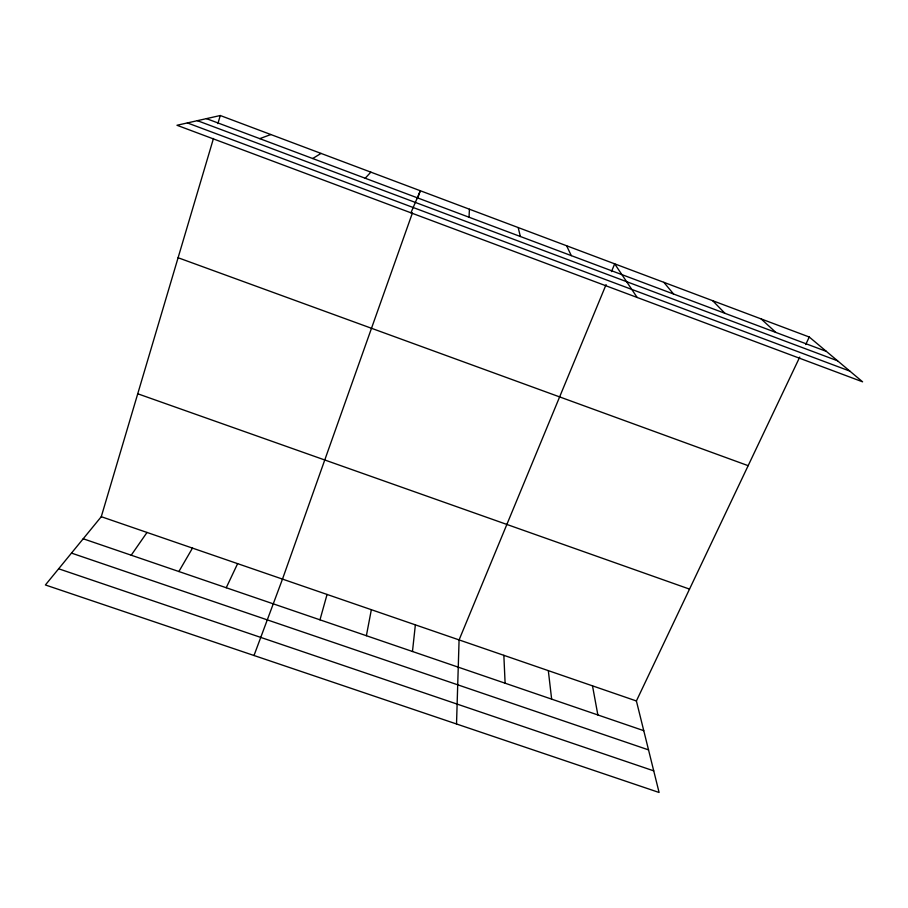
<?xml version="1.0" encoding="UTF-8"?>
<svg xmlns="http://www.w3.org/2000/svg" width="908" height="908" viewBox="0 0 908 908"><rect width="100%" height="100%" fill="white"/><g stroke="black" fill="none" stroke-linecap="round" stroke-linejoin="round"><path stroke-width="1.36" d="M456.52 723.982L459.085 639.913L606.09 284.613M469.027 217.228L469.425 209.215M412.47 651.49L415.365 624.852M366.378 635.714L371.349 609.699M319.979 619.824L327.062 594.445M799.732 357.094L636.395 700.965L659.095 792.48L45.4 584.968L101.276 516.697L213.471 138.47M217.875 123.624L220.281 115.52L809.266 337.016L862.6 381.825L176.981 125.27L220.281 115.52M412.436 212.926L282.49 579.1L254.002 655.508M417.532 198.58L420.313 190.748L410.927 212.812M611.459 271.628L614.682 263.842L637.166 297.472M226.24 587.737L237.624 563.652M805.691 344.552L809.266 337.016M178.887 571.529L192.473 548.103M131.206 555.208L147.017 532.451M365.198 178.24L370.85 172.145M312.681 158.525L321.023 153.407M259.767 138.652L270.834 134.532M71.482 553.097L648.528 749.883M58.657 568.783L653.737 770.858M83.207 538.773L643.761 730.668M101.276 516.697L636.395 700.965M137.744 393.777L689.524 589.11M178.093 257.736L748.158 465.668M197.388 120.673L837.562 360.794M187.388 122.921L849.854 371.111M206.445 118.63L826.394 351.407M761.142 318.924L775.852 332.43M712.678 300.696L724.925 313.305M663.861 282.331L673.6 294.044M566.603 245.762L571.314 255.636M518.184 227.556L520.363 236.5M592.504 685.846L597.861 714.948M548.319 670.637L551.644 699.126M503.849 655.326L505.109 683.202"/></g></svg>
